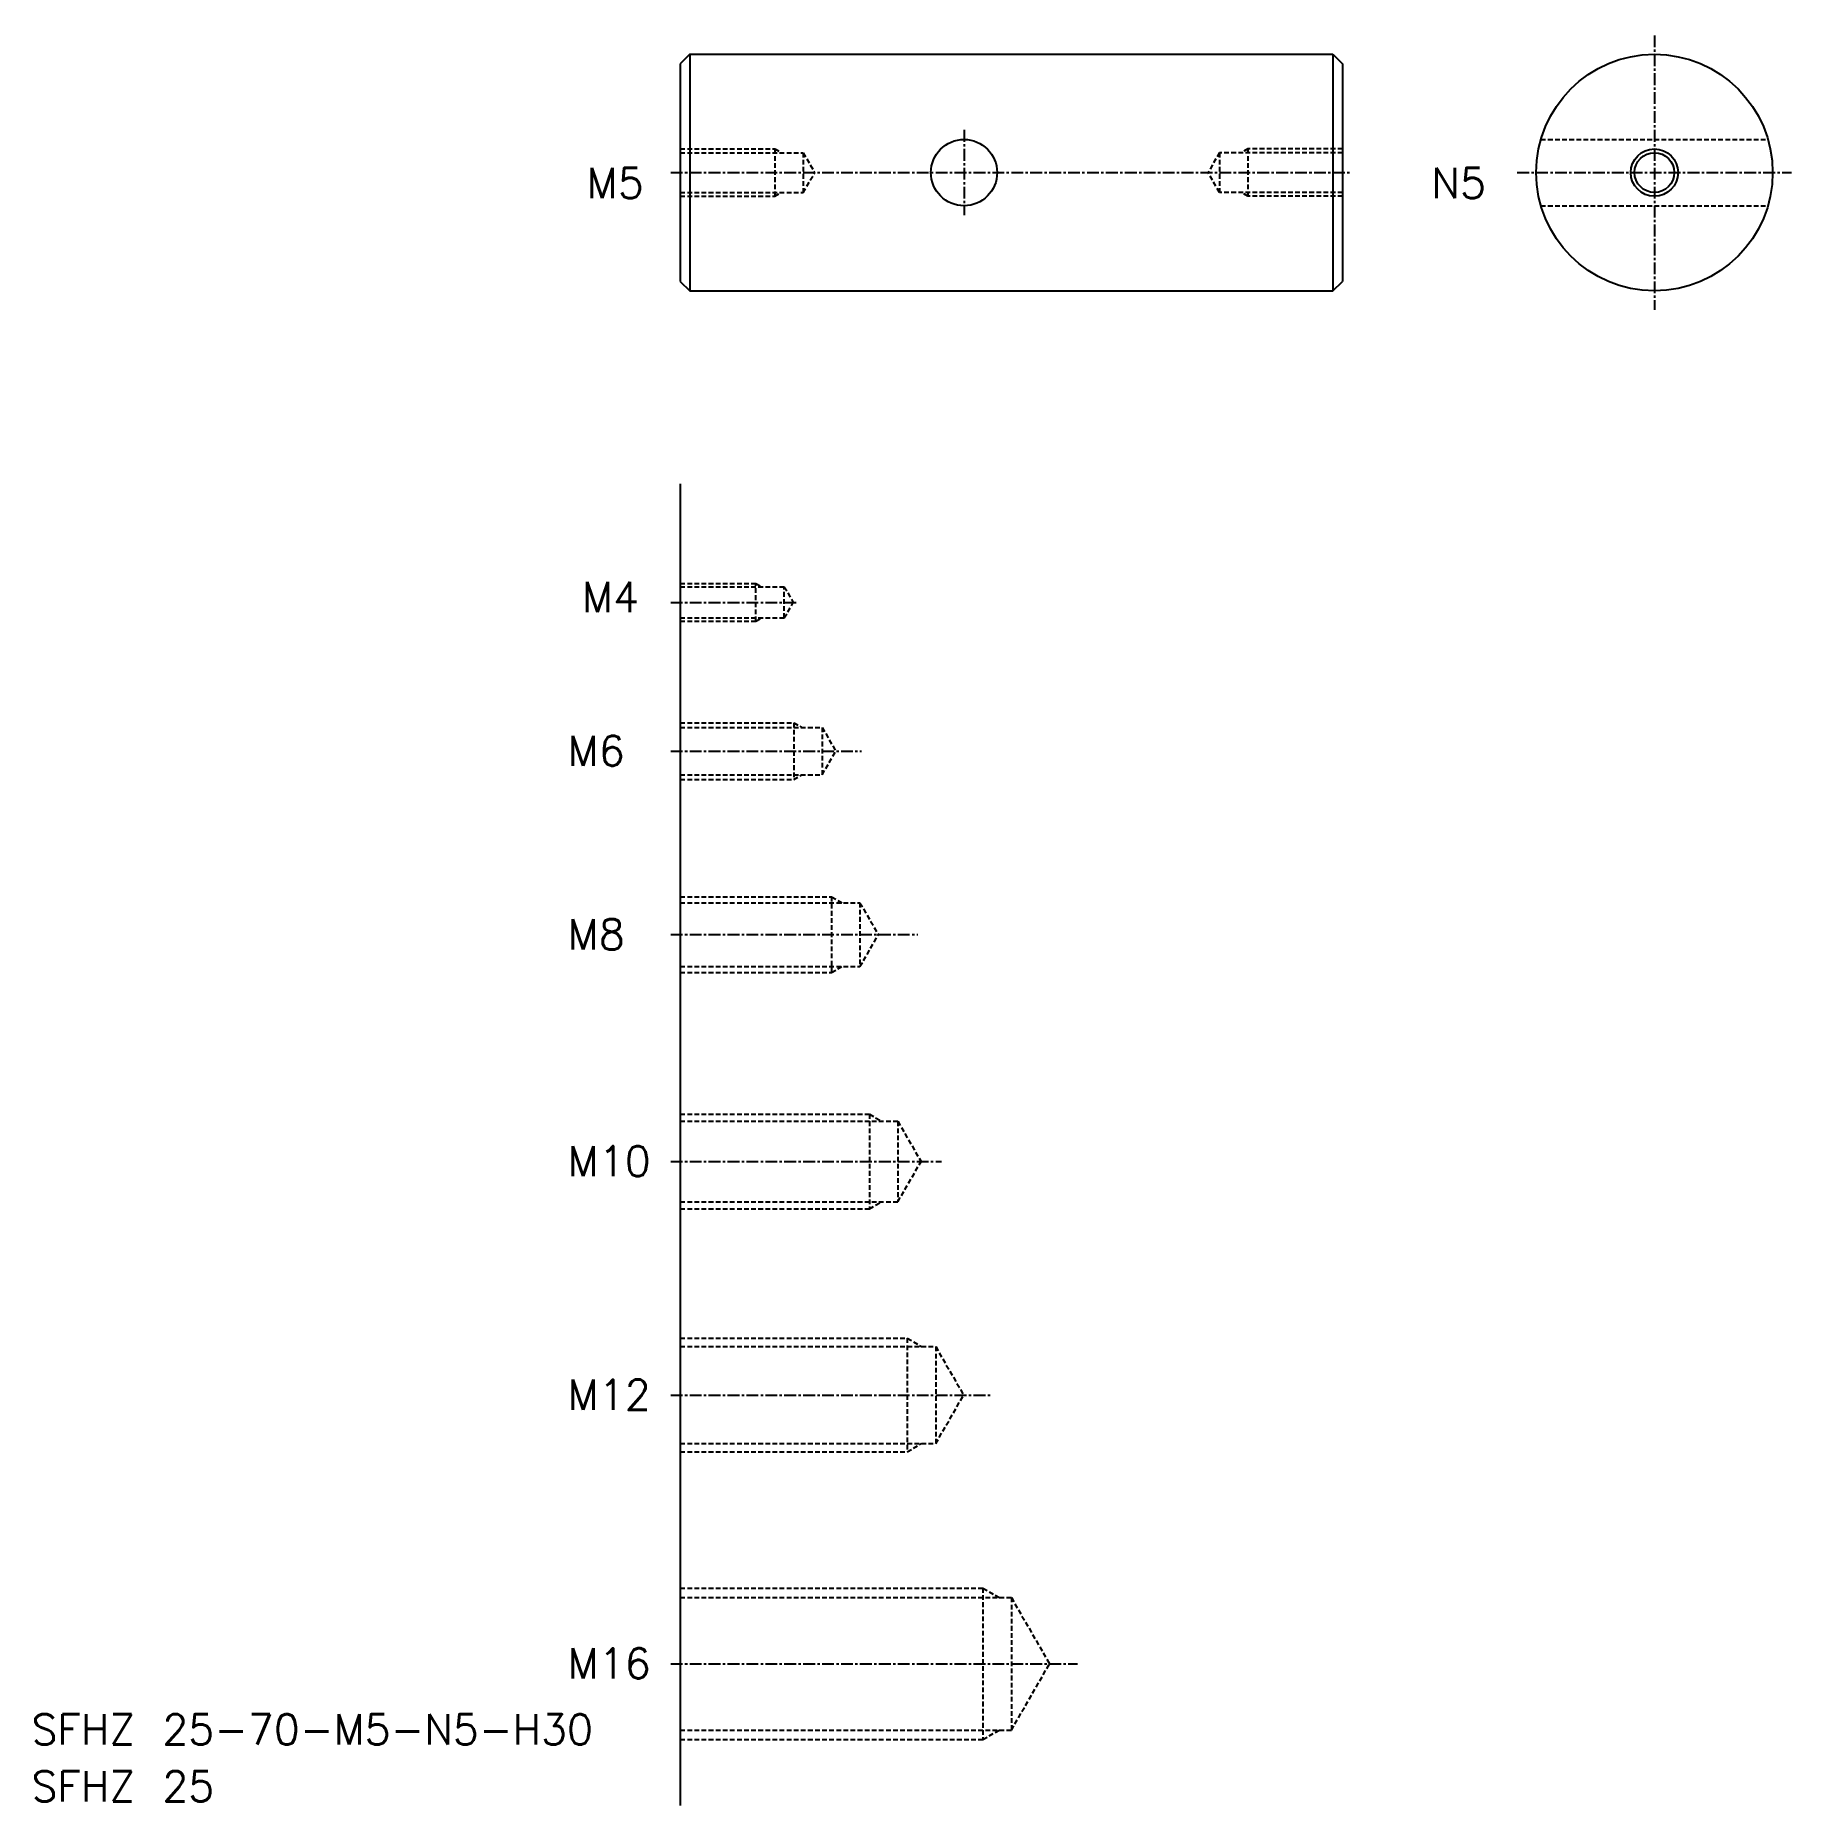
# Model space of a CAD drawing. Extents: x 1275 to 1461, y -154 to 33.
import ezdxf

# ---------------------------------------------------------------- set-up
doc = ezdxf.new("R2010")
doc.units = 0
doc.linetypes.add('CENTER', pattern=[2, 1.25, -0.25, 0.25, -0.25])
doc.linetypes.add('DASHED', pattern=[0.75, 0.5, -0.25])
doc.layers.get('0').update_dxf_attribs({"linetype": 'CONTINUOUS'})
doc.layers.add('CENTER', color=1, linetype='CENTER')
doc.styles.get("Standard").update_dxf_attribs({"font": 'txt.shx'})

msp = doc.modelspace()

# ---------------------------------------------------------------- linework, layer by layer
at = {"color": 7, "linetype": 'CONTINUOUS'}
for p, q in [((1344.38, 31.05), (1343.38, 30.05)), ((1343.38, 30.05), (1343.38, 7.05)), ((1344.38, 31.05), (1412.38, 31.05)), ((1344.38, 31.05), (1344.38, 6.05)), ((1412.38, 31.05), (1412.38, 6.05)), ((1412.38, 31.05), (1413.38, 30.05)), ((1413.38, 30.05), (1413.38, 7.05)), ((1343.38, 7.05), (1344.38, 6.05)), ((1344.38, 6.05), (1412.38, 6.05)), ((1412.38, 6.05), (1413.38, 7.05)), ((1343.38, -14.34), (1343.38, -154.06))]:
    msp.add_line(p, q, dxfattribs=at)
at = {"color": 3, "linetype": 'DASHED'}
for p, q in [((1343.38, 21.05), (1353.38, 21.05)), ((1343.38, 20.65), (1356.38, 20.65)), ((1353.38, 21.05), (1353.38, 16.05)), ((1353.38, 21.05), (1353.98, 20.7)), ((1356.38, 20.65), (1356.38, 16.45)), ((1356.38, 20.65), (1357.59, 18.55)), ((1400.38, 20.65), (1399.17, 18.55)), ((1413.38, 20.65), (1400.38, 20.65)), ((1400.38, 20.65), (1400.38, 16.45)), ((1403.38, 21.05), (1402.77, 20.7)), ((1413.38, 21.05), (1403.38, 21.05)), ((1403.38, 21.05), (1403.38, 16.05)), ((1434.36, 22.05), (1458.36, 22.05)), ((1356.38, 16.45), (1357.59, 18.55)), ((1400.38, 16.45), (1399.17, 18.55)), ((1343.38, 16.45), (1356.38, 16.45)), ((1343.38, 16.05), (1353.38, 16.05)), ((1353.38, 16.05), (1353.98, 16.4)), ((1413.38, 16.45), (1400.38, 16.45)), ((1403.38, 16.05), (1402.77, 16.4)), ((1413.38, 16.05), (1403.38, 16.05)), ((1434.36, 15.05), (1458.36, 15.05)), ((1343.38, -24.88), (1351.38, -24.88)), ((1343.38, -25.23), (1354.38, -25.23)), ((1351.38, -24.88), (1351.98, -25.23)), ((1351.38, -28.88), (1351.38, -24.88)), ((1354.38, -28.53), (1354.38, -25.23)), ((1354.38, -25.23), (1355.33, -26.88)), ((1354.38, -28.53), (1355.33, -26.88)), ((1343.38, -28.53), (1354.38, -28.53)), ((1343.38, -28.88), (1351.38, -28.88)), ((1351.38, -28.88), (1351.98, -28.53)), ((1343.38, -39.6), (1355.38, -39.6)), ((1343.38, -40.1), (1358.38, -40.1)), ((1355.38, -39.6), (1355.38, -45.6)), ((1355.38, -39.6), (1356.24, -40.1)), ((1358.38, -40.1), (1358.38, -45.1)), ((1358.38, -40.1), (1359.82, -42.6)), ((1358.38, -45.1), (1359.82, -42.6)), ((1343.38, -45.1), (1358.38, -45.1)), ((1343.38, -45.6), (1355.38, -45.6)), ((1355.38, -45.6), (1356.24, -45.1)), ((1343.38, -58), (1359.38, -58)), ((1359.38, -58), (1359.38, -66)), ((1359.38, -58), (1360.46, -58.63)), ((1343.38, -58.63), (1362.38, -58.63)), ((1362.38, -58.63), (1362.38, -65.38)), ((1362.38, -58.63), (1364.33, -62)), ((1362.38, -65.38), (1364.33, -62)), ((1343.38, -65.38), (1362.38, -65.38)), ((1359.38, -66), (1360.46, -65.38)), ((1343.38, -66), (1359.38, -66)), ((1343.38, -80.98), (1363.38, -80.98)), ((1343.38, -81.73), (1366.38, -81.73)), ((1363.38, -80.98), (1363.38, -90.98)), ((1363.38, -80.98), (1364.68, -81.73)), ((1366.38, -81.73), (1366.38, -90.23)), ((1366.38, -81.73), (1368.83, -85.98)), ((1366.38, -90.23), (1368.83, -85.98)), ((1343.38, -90.23), (1366.38, -90.23)), ((1343.38, -90.98), (1363.38, -90.98)), ((1363.38, -90.98), (1364.68, -90.23)), ((1343.38, -104.66), (1367.38, -104.66)), ((1367.38, -104.66), (1367.38, -116.66)), ((1367.38, -104.66), (1368.89, -105.54)), ((1343.38, -105.54), (1370.38, -105.54)), ((1370.38, -105.54), (1370.38, -115.79)), ((1370.38, -105.54), (1373.34, -110.66)), ((1370.38, -115.79), (1373.34, -110.66)), ((1343.38, -115.79), (1370.38, -115.79)), ((1367.38, -116.66), (1368.89, -115.79)), ((1343.38, -116.66), (1367.38, -116.66)), ((1343.38, -131.07), (1375.38, -131.07)), ((1343.38, -132.07), (1378.38, -132.07)), ((1375.38, -131.07), (1375.38, -147.07)), ((1375.38, -131.07), (1377.11, -132.07)), ((1378.38, -132.07), (1382.42, -139.07)), ((1378.38, -132.07), (1378.38, -146.07)), ((1378.38, -146.07), (1382.42, -139.07)), ((1343.38, -146.07), (1378.38, -146.07)), ((1343.38, -147.07), (1375.38, -147.07)), ((1375.38, -147.07), (1377.11, -146.07))]:
    msp.add_line(p, q, dxfattribs=at)
at = {"color": 7, "linetype": 'CONTINUOUS'}
for centre, radius in [((1446.36, 18.55), 12.5), ((1373.38, 18.55), 3.5), ((1446.36, 18.55), 2.1)]:
    msp.add_circle(centre, radius, dxfattribs=at)
at = {"color": 3, "linetype": 'CONTINUOUS'}
msp.add_circle((1446.36, 18.55), 2.5, dxfattribs=at)
at = {"layer": 'CENTER', "color": 1, "linetype": 'CENTER'}
for p, q in [((1446.36, 33.05), (1446.36, 4.05)), ((1373.38, 23.05), (1373.38, 14.05)), ((1342.38, 18.55), (1414.38, 18.55)), ((1431.86, 18.55), (1460.86, 18.55)), ((1342.38, -26.88), (1355.77, -26.88)), ((1342.38, -42.6), (1362.53, -42.6)), ((1342.38, -62), (1368.49, -62)), ((1342.38, -85.98), (1371, -85.98)), ((1342.38, -110.66), (1376.33, -110.66)), ((1342.38, -139.07), (1385.38, -139.07))]:
    msp.add_line(p, q, dxfattribs=at)

# ---------------------------------------------------------------- texts
at = {"color": 7, "linetype": 'CONTINUOUS'}
for s, p in [('M5', (1333.49, 15.85)), ('N5', (1422.79, 15.85)), ('M4', (1332.99, -27.9)), ('M6', (1331.48, -44.17)), ('M8', (1331.48, -63.57)), ('M10', (1331.48, -87.54)), ('M12', (1331.48, -112.23)), ('M16', (1331.48, -140.63)), ('SFHZ 25-70-M5-N5-H30', (1274.8, -147.61)), ('SFHZ 25', (1274.8, -153.61))]:
    msp.add_text(s, height=3.2, dxfattribs=at).set_placement(p)

doc.saveas('drawing.dxf')
